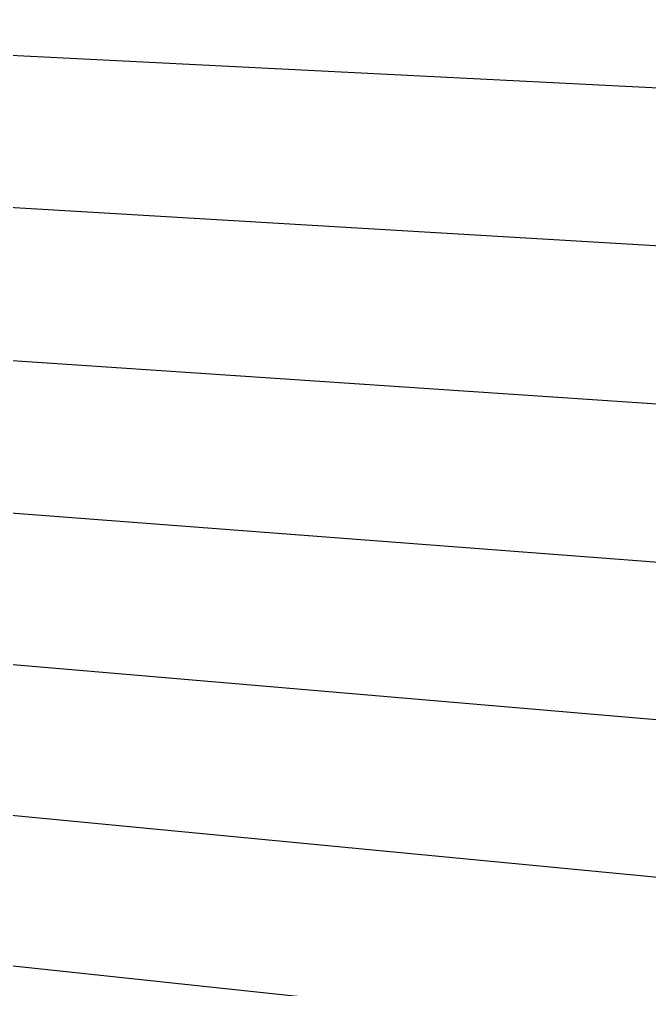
# Model space of a CAD drawing. Extents: x -8646 to 178477, y -34077 to 43180.
# Drawn here: x 155086 to 166781, y -22501 to -4493 of the extents above; entities that cross this region are included whole.
import ezdxf

# ---------------------------------------------------------------- set-up
doc = ezdxf.new("R2010")
doc.units = 0
doc.header["$MEASUREMENT"] = 0
doc.layers.add('08-connection.roosters', color=7, linetype='CONTINUOUS')

msp = doc.modelspace()

# ---------------------------------------------------------------- linework, layer by layer
at = {"layer": '08-connection.roosters'}
for p, q in [((7330, 2253, 492), (174527, -6142)), ((8085, 717, 553), (174527, -9142)), ((8124, -925, 522), (174527, -12142)), ((7254, -2445, 513), (174527, -15142)), ((6335, -3762, 520), (174527, -18142)), ((5329, -4919, 552), (174527, -21142)), ((4256, -6011, 574), (174527, -24142))]:
    msp.add_line(p, q, dxfattribs=at)

doc.saveas('drawing.dxf')
